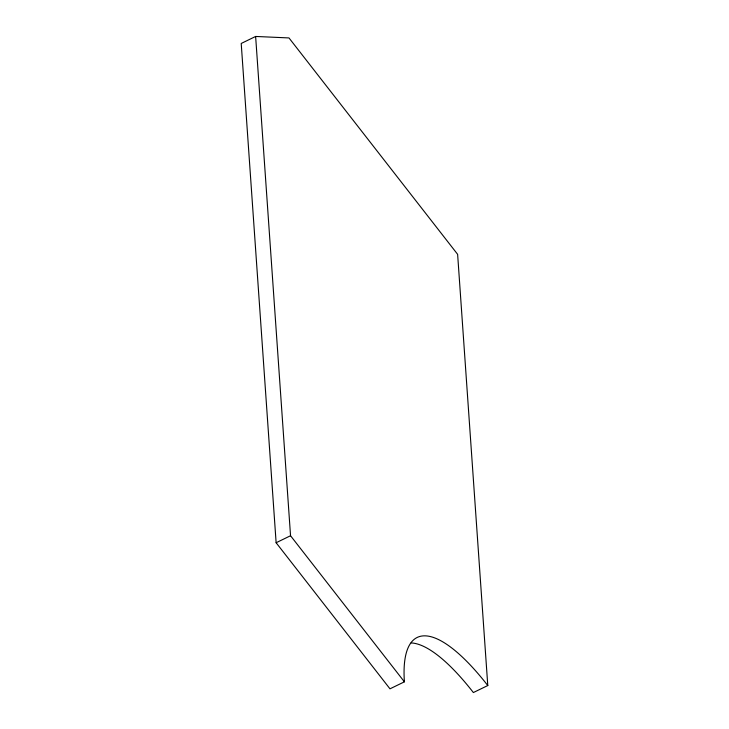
<?xml version="1.0" encoding="UTF-8"?>
<svg xmlns="http://www.w3.org/2000/svg" width="729" height="729" viewBox="0 0 729 729"><rect width="100%" height="100%" fill="white"/><g stroke="black" fill="none" stroke-linecap="round" stroke-linejoin="round"><path stroke-width="1.09" d="M255.633 36.45L241.217 43.458L276.127 542.74L389.979 688.832L404.395 681.825A179.589 52.524 64.1 0 1 487.783 685.542L457.63 254.339L288.985 37.935L255.633 36.45L290.543 535.733L404.395 681.825M276.127 542.74L290.543 535.733M487.783 685.542L473.367 692.55A179.589 52.524 64.1 0 0 411.12 642.923"/></g></svg>
